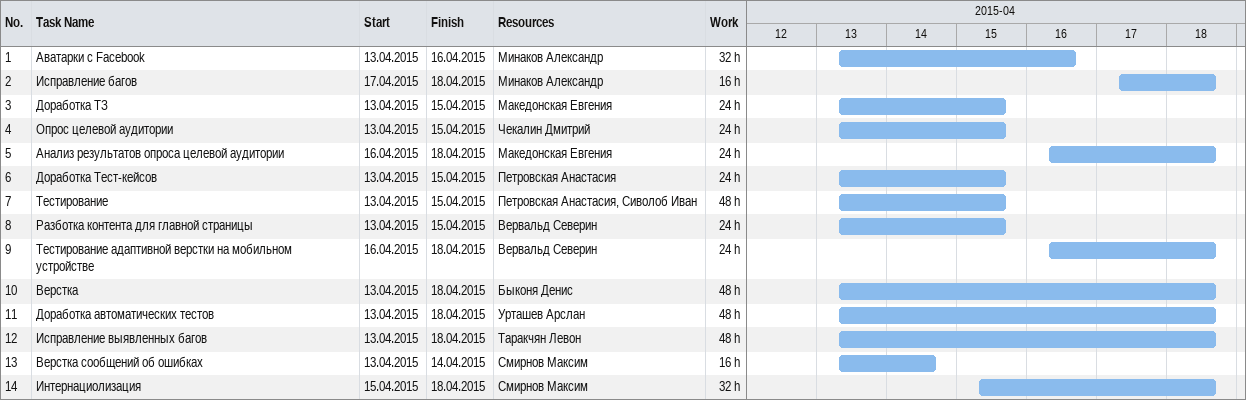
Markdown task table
| ID | Task | Start | Finish | Resources | Work (h) |
|---|---|---|---|---|---|
| 1 | Аватарки с Facebook | 2015-04-13 | 2015-04-16 | Минаков Александр | 32 |
| 2 | Исправление багов | 2015-04-17 | 2015-04-18 | Минаков Александр | 16 |
| 3 | Доработка ТЗ | 2015-04-13 | 2015-04-15 | Македонская Евгения | 24 |
| 4 | Опрос целевой аудитории | 2015-04-13 | 2015-04-15 | Чекалин Дмитрий | 24 |
| 5 | Анализ результатов опроса целевой аудитории | 2015-04-16 | 2015-04-18 | Македонская Евгения | 24 |
| 6 | Доработка Тест-кейсов | 2015-04-13 | 2015-04-15 | Петровская Анастасия | 24 |
| 7 | Тестирование | 2015-04-13 | 2015-04-15 | Петровская Анастасия, Сиволоб Иван | 48 |
| 8 | Разботка контента для главной страницы | 2015-04-13 | 2015-04-15 | Вервальд Северин | 24 |
| 9 | Тестирование адаптивной верстки на мобильном устройстве | 2015-04-16 | 2015-04-18 | Вервальд Северин | 24 |
| 10 | Верстка | 2015-04-13 | 2015-04-18 | Быконя Денис | 48 |
| 11 | Доработка автоматических тестов | 2015-04-13 | 2015-04-18 | Урташев Арслан | 48 |
| 12 | Исправление выявленных багов | 2015-04-13 | 2015-04-18 | Таракчян Левон | 48 |
| 13 | Верстка сообщений об ошибках | 2015-04-13 | 2015-04-14 | Смирнов Максим | 16 |
| 14 | Интернациолизация | 2015-04-15 | 2015-04-18 | Смирнов Максим | 32 |
